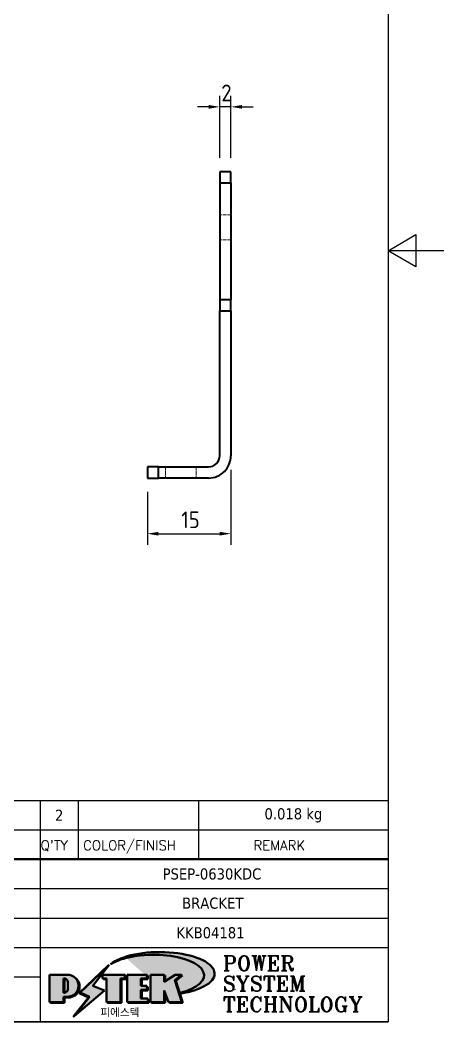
# Model space of a CAD drawing. Header units: millimetres. Extents: x 0 to 210, y 0 to 297.
# Drawn here: x 134 to 210, y 9.1 to 189.9 of the extents above; entities that cross this region are included whole.
import ezdxf
from ezdxf.enums import TextEntityAlignment as Align

# ---------------------------------------------------------------- set-up
doc = ezdxf.new("R2010")
doc.units = ezdxf.units.MM
doc.linetypes.add('DASHED', pattern=[0.2067, 0.1654, -0.0413])
doc.layers.get('0').update_dxf_attribs({"color": 3, "lineweight": 25})
for name, color, linetype, lineweight in [('가려진 것(ISO)', 2, 'DASHED', 18), ('가시적인 것(ISO)', 3, 'Continuous', 40), ('경계(ISO)', 7, 'Continuous', 25), ('제목(ISO)', 5, 'Continuous', 50), ('치수(ISO)', 2, 'Continuous', 25), ('해치(ISO)', 7, 'Continuous', 18)]:
    doc.layers.add(name, color=color, linetype=linetype, lineweight=lineweight)
doc.styles.add('HAN_291', font='')
doc.styles.add('HAN_370', font='', dxfattribs={"width": 2})
doc.styles.add('RC_284', font='ROMANC.shx')
doc.styles.add('RC_287', font='ROMANC.shx')
doc.styles.add('RC_292', font='ROMANC.shx')
doc.styles.add('ROMANT_294', font='romant.shx')
doc.styles.add('치수 텍스트_PSTEK_POSCO', font='isocp.shx')
doc.styles.add('텍스트 스타일198', font='tahoma.ttf')
doc.styles.add('텍스트 스타일333', font='ROMANC.shx', dxfattribs={"width": 0.800000011920929})
doc.styles.get('HAN_291').set_extended_font_data('GulimChe')
doc.styles.get('HAN_370').set_extended_font_data('GulimChe')
doc.dimstyles.new('치수_PSTEK_POSCO', dxfattribs={"dimtxt": 3, "dimasz": 2, "dimexe": 2, "dimexo": 2.5, "dimgap": 1, "dimtad": 1, "dimrnd": 1e-08, "dimdsep": 46, "dimtxsty": '치수 텍스트_PSTEK_POSCO', "dimcen": 0.09, "dimdle": 10, "dimclrd": 7, "dimclre": 7, "dimclrt": 2, "dimadec": 1, "dimazin": 2, "dimtfac": 1, "dimtmove": 0, "dimatfit": 3, "dimfxl": 0, "dimtolj": 1, "dimlwd": -1, "dimlwe": -1, "dimarcsym": 0})

# ---------------------------------------------------------------- blocks, each defined once
blk = doc.blocks.new('경계 Default Border')
at = {"layer": '경계(ISO)', "flags": 128}
for points in [[(10, 10), (10, 287.0000076293945), (200, 287.0000076293945), (200, 10), (10, 10)], [(210, 148.5000038146973), (200, 148.5000038146973), (205, 151.3867473602295), (205, 145.6132507324219), (200, 148.5000038146973)]]:
    blk.add_lwpolyline(points, dxfattribs=at)
blk = doc.blocks.new('제목 블록 PSTEK')
for color, points in [(252, [(317.2195697678507, 17.0593801673321), (322.0326348870767, 21.62682475217465), (322.2781991042243, 21.94392121864296), (317.0471853425802, 16.97985676345368), (318.7512090904202, 16.1899260703855), (316.0018030350395, 12.71868385740789), (316.3356552234328, 13.00206718743325), (318.9235935156908, 16.2694494742633)]), (5, [(321.6183518841322, 17.4193704504104), (319.5281351041078, 18.24969419629727), (322.4505835294948, 22.02344462252142), (317.2195697678507, 17.0593801673321), (318.9235935156908, 16.2694494742633), (316.1741874603099, 12.79820726128571)]), (1, [(324.4839107253602, 19.60711530335299), (325.2419748254881, 19.60711530335299), (325.2419748254881, 20.25857663940324), (321.2266040451076, 20.25857663940324), (321.2266040451076, 19.60711530335299), (321.9846681452406, 19.60711530335299), (321.9846681452406, 15.3430047401139), (324.4839107253602, 15.3430047401139)]), (252, [(324.6615819988275, 19.45905590879572), (325.4196460989604, 19.45905590879572), (325.4196460989604, 20.11051724484596), (325.2419748254881, 20.11051724484596), (325.2419748254881, 19.60711530335299), (324.4839107253602, 19.60711530335299), (324.4839107253602, 15.3430047401139), (322.1623394187076, 15.3430047401139), (322.1623394187076, 15.19494534555726), (324.6615819988275, 15.19494534555726)]), (1, [(329.2277337269622, 20.25857663940324), (325.65654113025, 20.25857663940324), (325.65654113025, 15.3430047401139), (329.3580259941756, 15.3430047401139), (329.3580259941756, 15.9944660761648), (328.1137701654877, 15.9944660761648), (328.1137701654877, 17.56360607323003), (329.2277337269622, 17.56360607323003), (329.2277337269622, 18.25543873810179), (328.1137701654877, 18.25543873810179), (328.1137701654877, 19.60711530335299), (329.2277337269622, 19.60711530335299)]), (252, [(328.2914414389548, 19.45905590879572), (329.4054050004294, 19.45905590879572), (329.4054050004294, 20.11051724484596), (329.2277337269622, 20.11051724484596), (329.2277337269622, 19.60711530335299), (328.1137701654877, 19.60711530335299), (328.1137701654877, 18.25543873810179), (328.2914414389548, 18.25543873810179)]), (1, [(332.3312149849806, 20.25857663940324), (329.8592894925411, 20.25857663940324), (329.8592894925411, 15.3430047401139), (332.3312149849806, 15.3430047401139), (332.3312149849806, 17.4318630164523), (333.0701931098801, 15.3430047401139), (335.4855464857051, 15.3430047401139), (334.2514536401189, 19.30614745124769), (335.4379594596742, 20.25857663940324), (334.3071782107978, 20.25857663940324), (332.3312149849806, 18.99741471888304)]), (252, [(332.5088862584528, 20.1105172448466), (332.3312149849806, 20.1105172448466), (332.3312149849806, 18.99741471888368), (332.5088862584528, 19.11081371413894)]), (252, [(335.6156307331414, 20.11051724484596), (335.2535118015555, 20.11051724484596), (334.2514536401189, 19.30614745124769), (335.4855464857051, 15.3430047401139), (333.1954852176545, 15.3430047401139), (333.2478643833523, 15.19494534555726), (335.6632177591723, 15.19494534555726), (334.4291249135862, 19.15808805669106)]), (252, [(321.9846681452406, 19.60711530335299), (321.4042753185749, 19.60711530335299), (321.4042753185749, 19.45905590879572), (321.9846681452406, 19.45905590879572)]), (252, [(328.2914414389548, 17.41554667867274), (329.4054050004294, 17.41554667867274), (329.4054050004294, 18.10737934354514), (329.2277337269622, 18.10737934354514), (329.2277337269622, 17.56360607323003), (328.1137701654877, 17.56360607323003), (328.1137701654877, 15.9944660761648), (328.2914414389548, 15.9944660761648)]), (252, [(332.5088862584528, 16.92964231796647), (332.3312149849806, 17.43186301645164), (332.3312149849806, 15.3430047401139), (330.0369607660135, 15.3430047401139), (330.0369607660135, 15.19494534555726), (332.5088862584528, 15.19494534555726)]), (252, [(329.5356972676428, 15.8464066816075), (329.3580259941756, 15.8464066816075), (329.3580259941756, 15.3430047401139), (325.8342124037171, 15.3430047401139), (325.8342124037171, 15.19494534555726), (329.5356972676428, 15.19494534555726)])]:
    blk.add_hatch(color=color).paths.add_polyline_path(points)
h = blk.add_hatch(color=1)
edge = h.paths.add_edge_path(flags=0)
edge.add_line((314.2242174273352, 19.60711530335299), (314.2242174273352, 17.00126995915134))
edge.add_line((314.2242174273352, 17.00126995915134), (314.3485873187598, 17.00126995915134))
edge.add_arc((314.3485873187598, 17.6527312952023), 0.6514613360509371, 270, 360)
edge.add_line((315.0000486548106, 17.6527312952023), (315.0000486548106, 18.95565396730211))
edge.add_arc((314.3485873187598, 18.95565396730212), 0.6514613360508712, 0, 90)
edge.add_line((314.3485873187598, 19.60711530335299), (314.2242174273352, 19.60711530335299))
edge = h.paths.add_edge_path()
edge.add_arc((314.9847713324306, 18.28938669179658), 1.969189947606664, 269.9999999999959, 450)
edge.add_line((314.9847713324306, 20.25857663940318), (311.7664314776902, 20.25857663940324))
edge.add_line((311.7664314776902, 20.25857663940324), (311.7664314776902, 15.3430047401139))
edge.add_line((311.7664314776902, 15.3430047401139), (314.2242174273352, 15.3430047401139))
edge.add_line((314.2242174273352, 15.3430047401139), (314.2242174273352, 16.32019674418991))
edge.add_line((314.2242174273352, 16.32019674418991), (314.9847713324307, 16.32019674418991))
h = blk.add_hatch(color=252)
edge = h.paths.add_edge_path()
edge.add_arc((314.9847713324309, 18.28938669179657), 1.969189947606666, 270, 406.8278729790604)
edge.add_arc((315.1624426058984, 18.1413272972396), 1.969189947606962, -90, 53.560984836317004, ccw=False)
edge.add_line((315.1624426058984, 16.17213734963263), (314.4018887008024, 16.17213734963263))
edge.add_line((314.4018887008024, 16.17213734963263), (314.4018887008024, 15.19494534555726))
edge.add_line((314.4018887008024, 15.19494534555726), (311.9441027511573, 15.19494534555726))
edge.add_line((311.9441027511573, 15.19494534555726), (311.9441027511573, 15.3430047401139))
edge.add_line((311.9441027511573, 15.3430047401139), (314.2242174273352, 15.3430047401139))
edge.add_line((314.2242174273352, 15.3430047401139), (314.2242174273352, 16.32019674418991))
edge.add_line((314.2242174273352, 16.32019674418991), (314.9847713324309, 16.32019674418991))
h = blk.add_hatch(color=252)
edge = h.paths.add_edge_path()
edge.add_line((314.4018887008024, 19.45905590879572), (314.5262585922315, 19.45905590879572))
edge.add_arc((314.5262585922314, 18.80759457274939), 0.6514613360463194, 60.4189348879147, 90.00000000000318, ccw=False)
edge.add_arc((314.3485873187602, 18.95565396730057), 0.6514613360524251, 39.96992292766206, 90.00000000009999)
edge.add_line((314.3485873187591, 19.60711530335307), (314.2242174273352, 19.60711530335298))
edge.add_line((314.2242174273352, 19.60711530335299), (314.2242174273352, 17.00126995915134))
edge.add_line((314.2242174273352, 17.00126995915134), (314.3485873187591, 17.00126995915134))
edge.add_arc((314.3485873187568, 17.652731295233), 0.6514613360816299, 270.0000000002, 274.6930825552478)
edge.add_line((314.4018887008024, 17.0034541317032), (314.4018887008024, 19.45905590879572))
at = {"layer": '해치(ISO)', "true_color": 0x27d1fc}
h = blk.add_hatch(color=140, dxfattribs=at)
edge = h.paths.add_edge_path()
edge.add_ellipse((330.3660919371412, 20.15576403068321), major_axis=(9.100907360794343, 0), ratio=0.4069904968023172, start_angle=301.3098473703837, end_angle=507.7436900681698)
edge.add_ellipse((331.5340919371412, 20.4634168429492), major_axis=(-9.82350664112931, 0), ratio=0.3942600559756514, start_angle=111.51207141178469, end_angle=334.47025347086895, ccw=False)
edge.add_line((335.1363447531188, 16.8601935978785), (335.0955236905705, 16.99119398620872))
at = {"color": 180}
for p, q in [((182.475792979055, 11.79100474011392), (182.4757929790549, 51.56524660363496)), ((182.4757929790549, 51.56524660363496), (372.4757929537551, 51.56524660363496)), ((189.2651435055721, 51.56524660363496), (189.2651435055722, 41.00524660363494)), ((215.2152739891528, 41.00524660363494), (215.2152739891528, 51.56524660363496)), ((280.8758854511282, 51.56524660363496), (280.8758854511282, 41.00524660363494)), ((310.0881549537552, 51.56524660363496), (310.0881549537553, 41.00524660363494)), ((316.9044520275131, 51.56524660363496), (316.9044520275127, 41.00524660363494)), ((338.4566026226726, 51.56524660363496), (338.4566026226727, 41.00524660363494)), ((372.4757929537551, 51.56524660363496), (372.4757929537551, 11.79100474011389)), ((182.475792979055, 46.2852466036349), (372.4757929537551, 46.28524660363492)), ((182.475792979055, 41.00524660363493), (206.451475290024, 41.00524660363493)), ((222.9401812389276, 11.79100474011392), (222.9401812389276, 41.00524660363494)), ((239.4288871878316, 11.79100474011392), (239.4288871878316, 41.00524660363494)), ((255.9175931367356, 11.79100474011392), (255.9175931367356, 41.00524660363494)), ((268.6918866058747, 41.00524660363494), (268.6918866058747, 30.44524660363498)), ((280.8758854511282, 41.00524660363494), (280.8758854511282, 25.16524660363502)), ((310.088154953755, 41.00524660363494), (310.088154953755, 11.79100474011392)), ((182.475792979055, 35.72524660363497), (206.451475290024, 35.72524660363497)), ((198.8621818849491, 12.02524660363491), (198.8621818849491, 35.72524660363497)), ((206.451475290024, 35.72524660363497), (372.4757929537551, 35.72524660363497)), ((182.475792979055, 31.77524660363492), (206.451475290024, 31.77524660363492)), ((255.917593136736, 30.44524660363498), (372.4757929537552, 30.44524660363501)), ((182.475792979055, 27.82524660363487), (206.451475290024, 27.82524660363487)), ((182.475792979055, 23.87524660363505), (206.451475290024, 23.87524660363505)), ((255.9175931367359, 25.16524660363502), (372.4757929537552, 25.165246603635)), ((268.6918866058744, 25.16524660363502), (268.6918866058744, 11.79100474011392)), ((182.475792979055, 19.92524660363478), (206.451475290024, 19.92524660363478)), ((255.9175931367359, 19.88524660363481), (310.0881549537553, 19.88524660363481)), ((206.451475290024, 16.74100474011396), (255.9175931367359, 16.74100474011396)), ((182.475792979055, 15.97524660363496), (206.451475290024, 15.97524660363496)), ((182.475792979055, 11.79100474011392), (372.4757929537551, 11.79100474011389))]:
    blk.add_line(p, q, dxfattribs=at)
at = {"color": 7, "lineweight": 50}
for p, q in [((206.4514752900237, 11.79100474011392), (206.4514752900237, 41.00524660363494)), ((206.451475290024, 41.00524660363494), (372.4757929537551, 41.00524660363496))]:
    blk.add_line(p, q, dxfattribs=at)
at = {"color": 7}
for p, q in [((322.2781991042243, 21.94392121864296), (317.0471853425802, 16.97985676345368)), ((322.4505835294948, 22.02344462252142), (317.2195697678507, 17.0593801673321)), ((319.5281351041078, 18.24969419629727), (322.4505835294948, 22.02344462252142)), ((322.0326348870767, 21.62682475217465), (322.2781991042243, 21.94392121864296)), ((311.7664314776902, 20.25900474011391), (311.7664314776902, 15.34300474011391)), ((314.9847713324309, 20.25857663940324), (311.7664314776902, 20.25857663940324)), ((314.9847713324309, 20.25857663940324), (311.7664314776902, 20.25857663940324)), ((311.7664314776902, 20.25857663940324), (311.7664314776902, 15.3430047401139)), ((317.2195697678507, 17.0593801673321), (322.0326348870767, 21.62682475217465)), ((325.2419748254881, 20.25857663940324), (321.2266040451076, 20.25857663940324)), ((321.2266040451076, 20.25857663940324), (321.2266040451076, 19.60711530335299)), ((325.2419748254881, 20.25857663940324), (321.2266040451076, 20.25857663940324)), ((321.2266040451076, 20.25857663940324), (321.2266040451076, 19.60711530335299)), ((325.2419748254881, 19.60711530335299), (325.2419748254881, 20.25857663940324)), ((325.2419748254881, 19.60711530335299), (325.2419748254881, 20.25857663940324)), ((325.4196460989604, 20.11051724484596), (325.2419748254881, 20.11051724484596)), ((325.2419748254881, 20.11051724484596), (325.2419748254881, 19.60711530335299)), ((325.4196460989604, 19.45905590879572), (325.4196460989604, 20.11051724484596)), ((329.2277337269622, 20.25857663940324), (325.65654113025, 20.25857663940324)), ((325.65654113025, 20.25857663940324), (325.65654113025, 15.3430047401139)), ((325.65654113025, 20.25857663940324), (325.65654113025, 15.3430047401139)), ((329.2277337269622, 20.25857663940324), (325.65654113025, 20.25857663940324)), ((329.2277337269622, 19.60711530335299), (329.2277337269622, 20.25857663940324)), ((329.2277337269622, 19.60711530335299), (329.2277337269622, 20.25857663940324)), ((329.4054050004294, 20.11051724484596), (329.2277337269622, 20.11051724484596)), ((329.2277337269622, 20.11051724484596), (329.2277337269622, 19.60711530335299)), ((329.4054050004294, 19.45905590879572), (329.4054050004294, 20.11051724484596)), ((332.3312149849806, 20.25857663940324), (329.8592894925411, 20.25857663940324)), ((329.8592894925411, 20.25857663940324), (329.8592894925411, 15.3430047401139)), ((329.8592894925411, 20.25857663940324), (329.8592894925411, 15.3430047401139)), ((332.3312149849806, 20.25857663940324), (329.8592894925411, 20.25857663940324)), ((334.3071782107978, 20.25857663940324), (332.3312149849806, 18.99741471888304)), ((332.3312149849806, 18.99741471888304), (332.3312149849806, 20.25857663940324)), ((334.3071782107978, 20.25857663940324), (332.3312149849806, 18.99741471888304)), ((332.3312149849806, 18.99741471888304), (332.3312149849806, 20.25857663940324)), ((332.5088862584528, 20.1105172448466), (332.3312149849806, 20.1105172448466)), ((332.3312149849806, 20.1105172448466), (332.3312149849806, 18.99741471888368)), ((332.5088862584528, 19.11081371413894), (332.5088862584528, 20.1105172448466)), ((334.2514536401189, 19.30614745124769), (335.4379594596742, 20.25857663940324)), ((334.2514536401189, 19.30614745124769), (335.4379594596742, 20.25857663940324)), ((335.2535118015555, 20.11051724484596), (334.2514536401189, 19.30614745124769)), ((335.4379594596742, 20.25857663940324), (334.3071782107978, 20.25857663940324)), ((335.4379594596742, 20.25857663940324), (334.3071782107978, 20.25857663940324)), ((334.4291249135862, 19.15808805669104), (335.6156307331414, 20.11051724484596)), ((335.6156307331414, 20.11051724484596), (335.2535118015555, 20.11051724484596)), ((314.2242174273352, 17.00126995915134), (314.2242174273352, 19.60711530335299)), ((314.2242174273352, 19.60711530335299), (314.3485873187591, 19.60711530335299)), ((314.3485873187591, 19.60711530335299), (314.2242174273352, 19.60711530335299)), ((314.2242174273352, 19.60711530335299), (314.2242174273352, 17.00126995915134)), ((314.2242174273352, 17.00126995915134), (314.2242174273352, 19.60711530335299)), ((314.2242174273352, 19.60711530335299), (314.3485873187591, 19.60711530335299)), ((314.4018887008024, 19.45905590879572), (314.5262585922314, 19.45905590879572)), ((314.4018887008024, 17.0034541317032), (314.4018887008024, 19.45905590879572)), ((315.0000486548106, 18.95565396730275), (315.0000486548106, 17.65273129520161)), ((315.0000486548106, 18.95565396730275), (315.0000486548106, 17.65273129520161)), ((321.6183518841322, 17.4193704504104), (319.5281351041078, 18.24969419629727)), ((321.2266040451076, 19.60711530335299), (321.9846681452406, 19.60711530335299)), ((321.2266040451076, 19.60711530335299), (321.9846681452406, 19.60711530335299)), ((321.4042753185749, 19.60711530335299), (321.4042753185749, 19.45905590879572)), ((321.9846681452406, 19.60711530335299), (321.4042753185749, 19.60711530335299)), ((321.4042753185749, 19.45905590879572), (321.9846681452406, 19.45905590879572)), ((321.9846681452406, 19.60711530335299), (321.9846681452406, 15.3430047401139)), ((321.9846681452406, 19.45905590879572), (321.9846681452406, 19.60711530335299)), ((321.9846681452406, 19.60711530335299), (321.9846681452406, 15.3430047401139)), ((324.4839107253602, 19.60711530335299), (325.2419748254881, 19.60711530335299)), ((324.4839107253602, 15.3430047401139), (324.4839107253602, 19.60711530335299)), ((325.2419748254881, 19.60711530335299), (324.4839107253602, 19.60711530335299)), ((324.4839107253602, 19.60711530335299), (324.4839107253602, 15.3430047401139)), ((324.4839107253602, 19.60711530335299), (325.2419748254881, 19.60711530335299)), ((324.4839107253602, 15.3430047401139), (324.4839107253602, 19.60711530335299)), ((324.6615819988275, 19.45905590879572), (325.4196460989604, 19.45905590879572)), ((324.6615819988275, 15.19494534555726), (324.6615819988275, 19.45905590879572)), ((328.1137701654877, 18.25543873810179), (328.1137701654877, 19.60711530335299)), ((328.1137701654877, 19.60711530335299), (329.2277337269622, 19.60711530335299)), ((329.2277337269622, 19.60711530335299), (328.1137701654877, 19.60711530335299)), ((328.1137701654877, 19.60711530335299), (328.1137701654877, 18.25543873810179)), ((328.1137701654877, 18.25543873810179), (328.1137701654877, 19.60711530335299)), ((328.1137701654877, 19.60711530335299), (329.2277337269622, 19.60711530335299)), ((329.2277337269622, 18.25543873810179), (328.1137701654877, 18.25543873810179)), ((328.1137701654877, 18.25543873810179), (328.2914414389548, 18.25543873810179)), ((329.2277337269622, 18.25543873810179), (328.1137701654877, 18.25543873810179)), ((328.2914414389548, 18.25543873810179), (328.2914414389548, 19.45905590879572)), ((328.2914414389548, 19.45905590879572), (329.4054050004294, 19.45905590879572)), ((329.2277337269622, 17.56360607323003), (329.2277337269622, 18.25543873810179)), ((329.2277337269622, 17.56360607323003), (329.2277337269622, 18.25543873810179)), ((329.4054050004294, 18.10737934354514), (329.2277337269622, 18.10737934354514)), ((329.2277337269622, 18.10737934354514), (329.2277337269622, 17.56360607323003)), ((329.4054050004294, 17.41554667867274), (329.4054050004294, 18.10737934354514)), ((332.3312149849806, 18.99741471888368), (332.5088862584528, 19.11081371413894)), ((335.4855464857051, 15.3430047401139), (334.2514536401189, 19.30614745124769)), ((334.2514536401189, 19.30614745124769), (335.4855464857051, 15.3430047401139)), ((335.4855464857051, 15.3430047401139), (334.2514536401189, 19.30614745124769)), ((335.6632177591723, 15.19494534555726), (334.4291249135862, 19.15808805669104)), ((314.3485873187591, 17.00126995915134), (314.2242174273352, 17.00126995915134)), ((314.2242174273352, 17.00126995915134), (314.3485873187591, 17.00126995915134)), ((314.3485873187591, 17.00126995915134), (314.2242174273352, 17.00126995915134)), ((314.2242174273352, 16.32019674418991), (314.9847713324309, 16.32019674418991)), ((314.2242174273352, 15.3430047401139), (314.2242174273352, 16.32019674418991)), ((314.9847713324309, 16.32019674418991), (314.2242174273352, 16.32019674418991)), ((314.2242174273352, 16.32019674418991), (314.2242174273352, 15.3430047401139)), ((314.2242174273352, 16.32019674418991), (314.9847713324309, 16.32019674418991)), ((314.2242174273352, 15.3430047401139), (314.2242174273352, 16.32019674418991)), ((316.1741874603099, 12.79820726128571), (321.6183518841322, 17.4193704504104)), ((317.0471853425802, 16.97985676345368), (318.7512090904202, 16.1899260703855)), ((318.9235935156908, 16.2694494742633), (317.2195697678507, 17.0593801673321)), ((317.2195697678507, 17.0593801673321), (318.9235935156908, 16.2694494742633)), ((328.1137701654877, 17.56360607323003), (329.2277337269622, 17.56360607323003)), ((328.1137701654877, 15.9944660761648), (328.1137701654877, 17.56360607323003)), ((329.2277337269622, 17.56360607323003), (328.1137701654877, 17.56360607323003)), ((328.1137701654877, 17.56360607323003), (328.1137701654877, 15.9944660761648)), ((328.1137701654877, 17.56360607323003), (329.2277337269622, 17.56360607323003)), ((328.1137701654877, 15.9944660761648), (328.1137701654877, 17.56360607323003)), ((328.2914414389548, 15.9944660761648), (328.2914414389548, 17.41554667867274)), ((328.2914414389548, 17.41554667867274), (329.4054050004294, 17.41554667867274)), ((332.3312149849806, 17.4318630164523), (333.0701931098801, 15.3430047401139)), ((332.3312149849806, 15.3430047401139), (332.3312149849806, 17.4318630164523)), ((332.5088862584528, 16.92964231796647), (332.3312149849806, 17.43186301645164)), ((332.3312149849806, 17.43186301645164), (332.3312149849806, 15.3430047401139)), ((332.3312149849806, 17.4318630164523), (333.0701931098801, 15.3430047401139)), ((332.3312149849806, 15.3430047401139), (332.3312149849806, 17.4318630164523)), ((332.5088862584528, 15.19494534555726), (332.5088862584528, 16.92964231796647)), ((345.0447381189468, 17.50375595811051), (344.9867755289346, 17.689895936919)), ((311.7664314776902, 15.3430047401139), (314.2242174273352, 15.3430047401139)), ((311.7664314776902, 15.3430047401139), (314.2242174273352, 15.3430047401139)), ((314.2242174273352, 15.3430047401139), (311.9441027511573, 15.3430047401139)), ((311.9441027511573, 15.3430047401139), (311.9441027511573, 15.19494534555726)), ((311.9441027511573, 15.19494534555726), (314.4018887008024, 15.19494534555726)), ((314.4018887008024, 16.17213734963263), (315.162442605898, 16.17213734963263)), ((314.4018887008024, 15.19494534555726), (314.4018887008024, 16.17213734963263)), ((318.7512090904202, 16.1899260703855), (316.0018030350395, 12.71868385740789)), ((318.9235935156908, 16.2694494742633), (316.1741874603099, 12.79820726128571)), ((316.3356552234328, 13.00206718743325), (318.9235935156908, 16.2694494742633)), ((321.9846681452406, 15.3430047401139), (324.4839107253602, 15.3430047401139)), ((321.9846681452406, 15.3430047401139), (324.4839107253602, 15.3430047401139)), ((324.4839107253602, 15.3430047401139), (322.1623394187076, 15.3430047401139)), ((322.1623394187076, 15.3430047401139), (322.1623394187076, 15.19494534555726)), ((322.1623394187076, 15.19494534555726), (324.6615819988275, 15.19494534555726)), ((325.65654113025, 15.3430047401139), (329.3580259941756, 15.3430047401139)), ((325.65654113025, 15.3430047401139), (329.3580259941756, 15.3430047401139)), ((329.3580259941756, 15.3430047401139), (325.8342124037171, 15.3430047401139)), ((325.8342124037171, 15.3430047401139), (325.8342124037171, 15.19494534555726)), ((325.8342124037171, 15.19494534555726), (329.5356972676428, 15.19494534555726)), ((329.3580259941756, 15.9944660761648), (328.1137701654877, 15.9944660761648)), ((328.1137701654877, 15.9944660761648), (328.2914414389548, 15.9944660761648)), ((329.3580259941756, 15.9944660761648), (328.1137701654877, 15.9944660761648)), ((329.3580259941756, 15.3430047401139), (329.3580259941756, 15.9944660761648)), ((329.3580259941756, 15.3430047401139), (329.3580259941756, 15.9944660761648)), ((329.5356972676428, 15.8464066816075), (329.3580259941756, 15.8464066816075)), ((329.3580259941756, 15.8464066816075), (329.3580259941756, 15.3430047401139)), ((329.5356972676428, 15.19494534555726), (329.5356972676428, 15.8464066816075)), ((329.8592894925411, 15.3430047401139), (332.3312149849806, 15.3430047401139)), ((329.8592894925411, 15.3430047401139), (332.3312149849806, 15.3430047401139)), ((332.3312149849806, 15.3430047401139), (330.0369607660135, 15.3430047401139)), ((330.0369607660135, 15.3430047401139), (330.0369607660135, 15.19494534555726)), ((330.0369607660135, 15.19494534555726), (332.5088862584528, 15.19494534555726)), ((333.0701931098801, 15.3430047401139), (335.4855464857051, 15.3430047401139)), ((333.0701931098801, 15.3430047401139), (335.4855464857051, 15.3430047401139)), ((335.4855464857051, 15.3430047401139), (333.1954852176545, 15.3430047401139)), ((333.1954852176545, 15.3430047401139), (333.2478643833523, 15.19494534555726)), ((333.2478643833523, 15.19494534555726), (335.6632177591723, 15.19494534555726)), ((316.0018030350395, 12.71868385740789), (316.3356552234328, 13.00206718743325))]:
    blk.add_line(p, q, dxfattribs=at)
at = {"color": 5}
for p, q in [((322.4505835294948, 22.02344462252142), (317.2195697678507, 17.0593801673321)), ((319.5281351041078, 18.24969419629727), (322.4505835294948, 22.02344462252142)), ((321.6183518841322, 17.4193704504104), (319.5281351041078, 18.24969419629727)), ((316.1741874603099, 12.79820726128571), (321.6183518841322, 17.4193704504104)), ((317.2195697678507, 17.0593801673321), (318.9235935156908, 16.2694494742633)), ((318.9235935156908, 16.2694494742633), (316.1741874603099, 12.79820726128571))]:
    blk.add_line(p, q, dxfattribs=at)
at = {"color": 1}
for p, q in [((314.9847713324309, 20.25857663940324), (311.7664314776902, 20.25857663940324)), ((311.7664314776902, 20.25857663940324), (311.7664314776902, 15.3430047401139)), ((325.2419748254881, 20.25857663940324), (321.2266040451076, 20.25857663940324)), ((321.2266040451076, 20.25857663940324), (321.2266040451076, 19.60711530335299)), ((325.2419748254881, 19.60711530335299), (325.2419748254881, 20.25857663940324)), ((329.2277337269622, 20.25857663940324), (325.65654113025, 20.25857663940324)), ((325.65654113025, 20.25857663940324), (325.65654113025, 15.3430047401139)), ((329.2277337269622, 19.60711530335299), (329.2277337269622, 20.25857663940324)), ((332.3312149849806, 20.25857663940324), (329.8592894925411, 20.25857663940324)), ((329.8592894925411, 20.25857663940324), (329.8592894925411, 15.3430047401139)), ((334.3071782107978, 20.25857663940324), (332.3312149849806, 18.99741471888304)), ((332.3312149849806, 18.99741471888304), (332.3312149849806, 20.25857663940324)), ((334.2514536401189, 19.30614745124769), (335.4379594596742, 20.25857663940324)), ((335.4379594596742, 20.25857663940324), (334.3071782107978, 20.25857663940324)), ((314.2242174273352, 17.00126995915134), (314.2242174273352, 19.60711530335299)), ((314.2242174273352, 19.60711530335299), (314.3485873187591, 19.60711530335299)), ((315.0000486548106, 18.95565396730275), (315.0000486548106, 17.65273129520161)), ((321.2266040451076, 19.60711530335299), (321.9846681452406, 19.60711530335299)), ((321.9846681452406, 19.60711530335299), (321.9846681452406, 15.3430047401139)), ((324.4839107253602, 19.60711530335299), (325.2419748254881, 19.60711530335299)), ((324.4839107253602, 15.3430047401139), (324.4839107253602, 19.60711530335299)), ((328.1137701654877, 18.25543873810179), (328.1137701654877, 19.60711530335299)), ((328.1137701654877, 19.60711530335299), (329.2277337269622, 19.60711530335299)), ((329.2277337269622, 18.25543873810179), (328.1137701654877, 18.25543873810179)), ((329.2277337269622, 17.56360607323003), (329.2277337269622, 18.25543873810179)), ((335.4855464857051, 15.3430047401139), (334.2514536401189, 19.30614745124769)), ((314.3485873187591, 17.00126995915134), (314.2242174273352, 17.00126995915134)), ((314.2242174273352, 16.32019674418991), (314.9847713324309, 16.32019674418991)), ((314.2242174273352, 15.3430047401139), (314.2242174273352, 16.32019674418991)), ((328.1137701654877, 17.56360607323003), (329.2277337269622, 17.56360607323003)), ((328.1137701654877, 15.9944660761648), (328.1137701654877, 17.56360607323003)), ((332.3312149849806, 17.4318630164523), (333.0701931098801, 15.3430047401139)), ((332.3312149849806, 15.3430047401139), (332.3312149849806, 17.4318630164523)), ((311.7664314776902, 15.3430047401139), (314.2242174273352, 15.3430047401139)), ((321.9846681452406, 15.3430047401139), (324.4839107253602, 15.3430047401139)), ((325.65654113025, 15.3430047401139), (329.3580259941756, 15.3430047401139)), ((329.3580259941756, 15.9944660761648), (328.1137701654877, 15.9944660761648)), ((329.3580259941756, 15.3430047401139), (329.3580259941756, 15.9944660761648)), ((329.8592894925411, 15.3430047401139), (332.3312149849806, 15.3430047401139)), ((333.0701931098801, 15.3430047401139), (335.4855464857051, 15.3430047401139))]:
    blk.add_line(p, q, dxfattribs=at)
at = {"color": 7}
for centre, radius, start, end in [((314.9847713324309, 18.28938669179658), 1.969189947606665, 270, 90), ((314.9847713324309, 18.28938669179658), 1.969189947606665, 270, 90), ((314.3485873187598, 18.95565396730211), 0.6514613360508712, 0, 90), ((314.3485873187602, 18.95565396730057), 0.6514613360524251, 39.96992292766117, 90), ((314.3485873187598, 18.95565396730212), 0.6514613360508712, 0, 90), ((314.5262585922314, 18.80759457274939), 0.6514613360463193, 60.41893488791137, 90), ((314.9847713324307, 18.2893866917965), 1.969189947606594, 270, 46.82787297909833), ((315.1624426058984, 18.1413272972396), 1.969189947606961, 270, 53.56098483636067), ((314.3485873187597, 17.65273129520228), 0.6514613360509381, 270, 0), ((314.3485873187598, 17.6527312952023), 0.6514613360509381, 270, 0), ((314.3485873187568, 17.652731295233), 0.6514613360816299, 270, 274.6930825552478)]:
    blk.add_arc(centre, radius, start, end, dxfattribs=at)
at = {"color": 1}
for centre, radius, start, end in [((314.9847713324309, 18.28938669179657), 1.969189947606665, 270, 90), ((314.3485873187598, 18.95565396730211), 0.6514613360508712, 0, 90), ((314.3485873187598, 17.6527312952023), 0.6514613360509381, 270, 0)]:
    blk.add_arc(centre, radius, start, end, dxfattribs=at)
at = {"layer": '제목(ISO)', "lineweight": 18}
blk.add_line((182.475792979055, 35.72500474011393), (182.475792979055, 11.79100474011392), dxfattribs=at)
at = {"layer": '제목(ISO)'}
for p, q in [((322.2781991042243, 21.94392121864296), (317.0471853425802, 16.97985676345368)), ((322.4505835294948, 22.02344462252142), (317.2195697678507, 17.0593801673321)), ((319.5281351041078, 18.24969419629727), (322.4505835294948, 22.02344462252142)), ((322.0326348870767, 21.62682475217465), (322.2781991042243, 21.94392121864296)), ((314.9847713324306, 20.25857663940324), (311.7664314776902, 20.25857663940324)), ((311.7664314776902, 20.25857663940324), (311.7664314776902, 15.3430047401139)), ((317.2195697678507, 17.0593801673321), (322.0326348870767, 21.62682475217465)), ((325.2419748254881, 20.25857663940324), (321.2266040451076, 20.25857663940324)), ((321.2266040451076, 20.25857663940324), (321.2266040451076, 19.60711530335299)), ((325.2419748254881, 19.60711530335299), (325.2419748254881, 20.25857663940324)), ((325.4196460989604, 20.11051724484596), (325.2419748254881, 20.11051724484596)), ((325.2419748254881, 20.11051724484596), (325.2419748254881, 19.60711530335299)), ((325.4196460989604, 19.45905590879572), (325.4196460989604, 20.11051724484596)), ((329.2277337269622, 20.25857663940324), (325.65654113025, 20.25857663940324)), ((325.65654113025, 20.25857663940324), (325.65654113025, 15.3430047401139)), ((329.2277337269622, 19.60711530335299), (329.2277337269622, 20.25857663940324)), ((329.4054050004294, 20.11051724484596), (329.2277337269622, 20.11051724484596)), ((329.2277337269622, 20.11051724484596), (329.2277337269622, 19.60711530335299)), ((329.4054050004294, 19.45905590879572), (329.4054050004294, 20.11051724484596)), ((332.3312149849806, 20.25857663940324), (329.8592894925411, 20.25857663940324)), ((329.8592894925411, 20.25857663940324), (329.8592894925411, 15.3430047401139)), ((334.3071782107978, 20.25857663940324), (332.3312149849806, 18.99741471888304)), ((332.3312149849806, 18.99741471888304), (332.3312149849806, 20.25857663940324)), ((332.5088862584528, 20.1105172448466), (332.3312149849806, 20.1105172448466)), ((332.3312149849806, 20.1105172448466), (332.3312149849806, 18.99741471888368)), ((332.5088862584528, 19.11081371413894), (332.5088862584528, 20.1105172448466)), ((334.2514536401189, 19.30614745124769), (335.4379594596742, 20.25857663940324)), ((335.2535118015555, 20.11051724484596), (334.2514536401189, 19.30614745124769)), ((335.4379594596742, 20.25857663940324), (334.3071782107978, 20.25857663940324)), ((334.4291249135862, 19.15808805669106), (335.6156307331414, 20.11051724484596)), ((335.6156307331414, 20.11051724484596), (335.2535118015555, 20.11051724484596)), ((314.2242174273352, 17.00126995915134), (314.2242174273352, 19.60711530335299)), ((314.2242174273352, 19.60711530335299), (314.3485873187598, 19.60711530335299)), ((314.3485873187591, 19.60711530335299), (314.2242174273352, 19.60711530335299)), ((314.2242174273352, 19.60711530335299), (314.2242174273352, 17.00126995915134)), ((314.4018887008024, 19.45905590879572), (314.5262585922314, 19.45905590879572)), ((314.4018887008024, 17.0034541317032), (314.4018887008024, 19.45905590879572)), ((315.0000486548106, 18.95565396730211), (315.0000486548106, 17.6527312952023)), ((321.6183518841322, 17.4193704504104), (319.5281351041078, 18.24969419629727)), ((321.2266040451076, 19.60711530335299), (321.9846681452406, 19.60711530335299)), ((321.9846681452406, 19.60711530335299), (321.4042753185749, 19.60711530335299)), ((321.4042753185749, 19.60711530335299), (321.4042753185749, 19.45905590879572)), ((321.4042753185749, 19.45905590879572), (321.9846681452406, 19.45905590879572)), ((321.9846681452406, 19.60711530335299), (321.9846681452406, 15.3430047401139)), ((321.9846681452406, 19.45905590879572), (321.9846681452406, 19.60711530335299)), ((324.4839107253602, 19.60711530335299), (325.2419748254881, 19.60711530335299)), ((324.4839107253602, 15.3430047401139), (324.4839107253602, 19.60711530335299)), ((325.2419748254881, 19.60711530335299), (324.4839107253602, 19.60711530335299)), ((324.4839107253602, 19.60711530335299), (324.4839107253602, 15.3430047401139)), ((324.6615819988275, 19.45905590879572), (325.4196460989604, 19.45905590879572)), ((324.6615819988275, 15.19494534555726), (324.6615819988275, 19.45905590879572)), ((328.1137701654877, 18.25543873810179), (328.1137701654877, 19.60711530335299)), ((328.1137701654877, 19.60711530335299), (329.2277337269622, 19.60711530335299)), ((329.2277337269622, 19.60711530335299), (328.1137701654877, 19.60711530335299)), ((328.1137701654877, 19.60711530335299), (328.1137701654877, 18.25543873810179)), ((329.2277337269622, 18.25543873810179), (328.1137701654877, 18.25543873810179)), ((328.1137701654877, 18.25543873810179), (328.2914414389548, 18.25543873810179)), ((328.2914414389548, 19.45905590879572), (329.4054050004294, 19.45905590879572)), ((328.2914414389548, 18.25543873810179), (328.2914414389548, 19.45905590879572)), ((329.2277337269622, 17.56360607323003), (329.2277337269622, 18.25543873810179)), ((329.4054050004294, 18.10737934354514), (329.2277337269622, 18.10737934354514)), ((329.2277337269622, 18.10737934354514), (329.2277337269622, 17.56360607323003)), ((329.4054050004294, 17.41554667867274), (329.4054050004294, 18.10737934354514)), ((332.3312149849806, 18.99741471888368), (332.5088862584528, 19.11081371413894)), ((335.4855464857051, 15.3430047401139), (334.2514536401189, 19.30614745124769)), ((334.2514536401189, 19.30614745124769), (335.4855464857051, 15.3430047401139)), ((335.6632177591723, 15.19494534555726), (334.4291249135862, 19.15808805669106)), ((314.3485873187598, 17.00126995915134), (314.2242174273352, 17.00126995915134)), ((314.2242174273352, 17.00126995915134), (314.3485873187591, 17.00126995915134)), ((314.2242174273352, 15.3430047401139), (314.2242174273352, 16.32019674418991)), ((314.2242174273352, 16.32019674418991), (314.9847713324307, 16.32019674418991)), ((314.9847713324309, 16.32019674418991), (314.2242174273352, 16.32019674418991)), ((314.2242174273352, 16.32019674418991), (314.2242174273352, 15.3430047401139)), ((316.1741874603099, 12.79820726128571), (321.6183518841322, 17.4193704504104)), ((317.0471853425802, 16.97985676345368), (318.7512090904202, 16.1899260703855)), ((317.2195697678507, 17.0593801673321), (318.9235935156908, 16.2694494742633)), ((318.9235935156908, 16.2694494742633), (317.2195697678507, 17.0593801673321)), ((328.1137701654877, 15.9944660761648), (328.1137701654877, 17.56360607323003)), ((328.1137701654877, 17.56360607323003), (329.2277337269622, 17.56360607323003)), ((329.2277337269622, 17.56360607323003), (328.1137701654877, 17.56360607323003)), ((328.1137701654877, 17.56360607323003), (328.1137701654877, 15.9944660761648)), ((328.2914414389548, 17.41554667867274), (329.4054050004294, 17.41554667867274)), ((328.2914414389548, 15.9944660761648), (328.2914414389548, 17.41554667867274)), ((332.3312149849806, 15.3430047401139), (332.3312149849806, 17.4318630164523)), ((332.3312149849806, 17.4318630164523), (333.0701931098801, 15.3430047401139)), ((332.5088862584528, 16.92964231796647), (332.3312149849806, 17.43186301645164)), ((332.3312149849806, 17.43186301645164), (332.3312149849806, 15.3430047401139)), ((332.5088862584528, 15.19494534555726), (332.5088862584528, 16.92964231796647)), ((311.7664314776902, 15.3430047401139), (314.2242174273352, 15.3430047401139)), ((314.2242174273352, 15.3430047401139), (311.9441027511573, 15.3430047401139)), ((311.9441027511573, 15.3430047401139), (311.9441027511573, 15.19494534555726)), ((311.9441027511573, 15.19494534555726), (314.4018887008024, 15.19494534555726)), ((314.4018887008024, 15.19494534555726), (314.4018887008024, 16.17213734963263)), ((314.4018887008024, 16.17213734963263), (315.1624426058984, 16.17213734963263)), ((318.7512090904202, 16.1899260703855), (316.0018030350395, 12.71868385740789)), ((318.9235935156908, 16.2694494742633), (316.1741874603099, 12.79820726128571)), ((316.3356552234328, 13.00206718743325), (318.9235935156908, 16.2694494742633)), ((321.9846681452406, 15.3430047401139), (324.4839107253602, 15.3430047401139)), ((324.4839107253602, 15.3430047401139), (322.1623394187076, 15.3430047401139)), ((322.1623394187076, 15.3430047401139), (322.1623394187076, 15.19494534555726)), ((322.1623394187076, 15.19494534555726), (324.6615819988275, 15.19494534555726)), ((325.65654113025, 15.3430047401139), (329.3580259941756, 15.3430047401139)), ((329.3580259941756, 15.3430047401139), (325.8342124037171, 15.3430047401139)), ((325.8342124037171, 15.3430047401139), (325.8342124037171, 15.19494534555726)), ((325.8342124037171, 15.19494534555726), (329.5356972676428, 15.19494534555726)), ((329.3580259941756, 15.9944660761648), (328.1137701654877, 15.9944660761648)), ((328.1137701654877, 15.9944660761648), (328.2914414389548, 15.9944660761648)), ((329.3580259941756, 15.3430047401139), (329.3580259941756, 15.9944660761648)), ((329.5356972676428, 15.8464066816075), (329.3580259941756, 15.8464066816075)), ((329.3580259941756, 15.8464066816075), (329.3580259941756, 15.3430047401139)), ((329.5356972676428, 15.19494534555726), (329.5356972676428, 15.8464066816075)), ((329.8592894925411, 15.3430047401139), (332.3312149849806, 15.3430047401139)), ((332.3312149849806, 15.3430047401139), (330.0369607660135, 15.3430047401139)), ((330.0369607660135, 15.3430047401139), (330.0369607660135, 15.19494534555726)), ((330.0369607660135, 15.19494534555726), (332.5088862584528, 15.19494534555726)), ((333.0701931098801, 15.3430047401139), (335.4855464857051, 15.3430047401139)), ((335.4855464857051, 15.3430047401139), (333.1954852176545, 15.3430047401139)), ((333.1954852176545, 15.3430047401139), (333.2478643833523, 15.19494534555726)), ((333.2478643833523, 15.19494534555726), (335.6632177591723, 15.19494534555726)), ((316.0018030350395, 12.71868385740789), (316.3356552234328, 13.00206718743325))]:
    blk.add_line(p, q, dxfattribs=at)
at = {"layer": '제목(ISO)', "color": 4}
blk.add_line((335.1363447531188, 16.8601935978785), (335.0955236905705, 16.99119398620872), dxfattribs=at)
at = {"layer": '제목(ISO)'}
for centre, radius, start, end in [((314.9847713324306, 18.28938669179658), 1.969189947606664, 46.82787297909431, 90), ((314.3485873187598, 18.95565396730212), 0.6514613360508712, 0, 90), ((314.3485873187602, 18.95565396730057), 0.6514613360524251, 39.96992292766117, 90), ((314.5262585922314, 18.80759457274939), 0.6514613360463193, 60.41893488791137, 90), ((314.9847713324307, 18.2893866917965), 1.969189947606594, 270, 46.82787297909833), ((314.9847713324309, 18.28938669179657), 1.969189947606666, 270, 46.8278729790603), ((315.1624426058984, 18.1413272972396), 1.969189947606962, 270, 53.56098483631701), ((314.3485873187598, 17.6527312952023), 0.6514613360509371, 270, 0), ((314.3485873187568, 17.652731295233), 0.6514613360816299, 270, 274.6930825552478)]:
    blk.add_arc(centre, radius, start, end, dxfattribs=at)
at = {"layer": '제목(ISO)', "color": 4}
for centre, major_axis, ratio, start_param, end_param in [((331.5340919371412, 20.4634168429492), (9.82350664112931, 0), 0.3942600559756514, 5.087845455444478, 8.97919982663645), ((330.3660919371412, 20.15576403068321), (9.100907360794343, 0), 0.4069904968023172, 5.258848905294775, 8.861799147915196)]:
    blk.add_ellipse(centre, major_axis=major_axis, ratio=ratio, start_param=start_param, end_param=end_param, dxfattribs=at)
at = {"color": 2}
for s, height, style, p in [('NO', 1.742399930953979, 'RC_284', (184.135398793432, 42.62317362549192)), ('PART NO', 1.742399930953979, 'RC_284', (195.3359407378685, 42.62317362549192)), ('DESCRIPTION', 1.742399930953979, 'RC_284', (240.4025565652523, 42.62317362549192)), ("Q'TY", 1.742399930953979, 'RC_284', (310.1440786515383, 42.62317362549192)), ('COLOR/FINISH', 1.742399930953979, 'RC_284', (317.7725341324144, 42.62317362549192)), ('REMARK', 1.742399930953979, 'RC_284', (348.346649953877, 42.62317362549192)), (' TOLERANCE', 1.899999976158142, 'RC_287', (184.0872874387979, 37.00893196870329)), ('DRAWN', 1.899999976158142, 'RC_287', (208.9766620976279, 37.00893196870329)), ('CHECKED', 1.899999976158142, 'RC_287', (223.6856844514997, 37.00893196870329)), ('APPROVED', 1.899999976158142, 'RC_287', (239.7795453577791, 37.00893196870329)), ('UNIT', 1.742399930953979, 'RC_284', (259.1652673287452, 37.34317362549218)), ('SCALE', 1.742399930953979, 'RC_284', (270.2934779252897, 37.34317362549218)), ('MODEL NAME', 2.178000062704086, 'RC_292', (284.096330289083, 37.25462520371384)), ('    ~ 6', 2.000000029802322, 'HAN_291', (183.7721304966814, 32.8176515608431)), ('0.08', 2.000000029802322, 'HAN_291', (200.5467345600617, 33.09873600004101)), ('mm', 1.742399930953979, 'RC_284', (259.6505418159997, 32.3543089683787)), ('PART NAME', 2.178000062704086, 'RC_292', (285.1416959765849, 32.03045329421792)), ('0.1', 2.000000029802322, 'HAN_291', (200.5467345600617, 28.98646558742206)), ('  7 ~ 30', 2.000000029802322, 'HAN_291', (183.7721304966814, 28.70538114822415)), (' DWG NO.', 2.178000062704086, 'RC_292', (284.8124284083233, 26.75045329421772)), (' 31 ~ 120', 2.000000029802322, 'HAN_291', (183.7721304966814, 24.82628181916237)), ('0.2', 2.000000029802322, 'HAN_291', (200.5467345600617, 25.10736625836028)), ('REFERENCE', 2.178000062704086, 'RC_292', (278.2741065029841, 21.43214925458022)), ('121 ~ 300', 2.000000029802322, 'HAN_291', (183.7721304966814, 21.21401206133254)), ('0.4', 2.000000029802322, 'HAN_291', (200.5467345600617, 20.99509650053045)), ('SIZE', 1.742399930953979, 'RC_284', (259.1652673287452, 21.69497768947366)), ('301 ~ 600', 2.000000029802322, 'HAN_291', (183.7721304966814, 16.83491273227077)), ('0.6', 2.000000029802322, 'HAN_291', (200.5467345600617, 17.11599717146868)), ('601 ~ 1200', 2.000000029802322, 'HAN_291', (183.6802025156883, 12.84759660881125)), ('0.8', 2.000000029802322, 'HAN_291', (200.6097246063884, 13.05732192299702))]:
    blk.add_text(s, height=height, dxfattribs=dict(at, style=style)).set_placement(p)
at = {"color": 2, "style": 'RC_284'}
blk.add_text('MATERIAL', height=1.742399930953979, dxfattribs=at).set_placement((295.4820202024417, 43.64524660363492), align=Align.MIDDLE_CENTER)
at = {"color": 7, "style": '텍스트 스타일333', "width": 0.7999999523162842}
blk.add_text('N/S', height=2.000000029802322, dxfattribs=at).set_placement((274.7838860285014, 33.08524660363496), align=Align.MIDDLE_CENTER)
at = {"color": 2, "style": '텍스트 스타일333', "width": 0.7999999523162842}
blk.add_text('3rd ANGLE PROJ.', height=2.000000029802322, dxfattribs=at).set_placement((256.8430306642954, 26.76148381654429))
at = {"color": 7, "style": 'ROMANT_294'}
for s, p in [('POWER', (342.82727231297, 20.97115304607566)), ('SYSTEM', (342.82727231297, 17.3284636719184)), ('TECHNOLOGY', (342.82727231297, 13.57194088644453))]:
    blk.add_text(s, height=2.700000107288361, dxfattribs=at).set_placement(p)
at = {"color": 7, "insert": (320.8519732224835, 14.21236326823155), "char_height": 1.400000005960464, "attachment_point": 1, "line_spacing_factor": 0.3319999873638153, "style": 'HAN_370'}
blk.add_mtext('\\fHY견고딕|b0|i0;\\H1.4000;피에스텍', dxfattribs=at)
at = {"layer": '제목(ISO)', "color": 7, "style": '텍스트 스타일198'}
for tag, p in [('부품_번호_001', (195.8461147530121, 47.68004260673702)), ('설명_001', (232.9584194678172, 47.92245856837096)), ('재질_001', (290.6002202955571, 47.92524659519488)), ("3._Q'TY_001", (312.7327037528258, 47.90442725317898)), ('질량\\P3;_001', (350.3046145979153, 48.1643332325385)), ('1._MODEL_NAME_001', (332.0304049806628, 37.36524659519486)), ('제목_001', (335.5349605824892, 32.12134217035067)), ('부품_번호_001', (334.505355006244, 26.8052465951949)), ('설계자_001', (210.6823963971569, 25.23312566343435)), ('점검자_001', (226.4283219502686, 25.23446884679021)), ('프로젝트_001', (270.3601965365016, 18.43951439740151)), ('시트_크기_001', (260.7634369704525, 14.8381256569732)), ('프로젝트_002', (270.1186185478456, 14.97568842208535)), ('작성_날짜_001', (207.6770236384131, 13.26600473167383)), ('프로젝트_003', (285.7003846858696, 11.5491460676562))]:
    blk.add_attdef(tag, p, '', height=2.000000029802322, dxfattribs=at)
for tag, p in [('4._COLOR', (327.6805273250926, 48.92524660363493)), ('엔지니어링_승인자', (247.673240162284, 26.23312567187446)), ('점검_날짜', (231.1845342133799, 14.26600474011394)), ('엔지니어링_승인_날짜', (247.6732401622839, 14.26600474011394))]:
    blk.add_attdef(tag, text='', height=2.000000029802322, dxfattribs=at).set_placement(p, align=Align.MIDDLE_CENTER)
blk = doc.blocks.new('*D33')
at = {"layer": 'Defpoints', "color": 0, "transparency": 16777216}
for p in [(171.8136488229802, 111.680123036175), (156.8136488229796, 107.680123036175), (171.8136488229802, 97.68012303617505)]:
    blk.add_point(p, dxfattribs=at)
at = {"layer": '치수(ISO)', "color": 7, "transparency": 16777216}
for p, q in [((171.8136488229802, 109.180123036175), (171.8136488229802, 95.68012303617505)), ((156.8136488229796, 105.180123036175), (156.8136488229796, 95.68012303617505)), ((158.8136488229796, 97.68012303617505), (169.8136488229802, 97.68012303617505))]:
    blk.add_line(p, q, dxfattribs=at)
for points in [[(158.8136488229796, 98.01345636950838), (158.8136488229796, 97.34678970284172), (156.8136488229796, 97.68012303617505)], [(169.8136488229802, 98.01345636950838), (169.8136488229802, 97.34678970284172), (171.8136488229802, 97.68012303617505)]]:
    blk.add_solid(points, dxfattribs=at)
at = {"layer": '치수(ISO)', "color": 2, "transparency": 16777216, "insert": (162.9015167886239, 100.180123036175), "char_height": 3, "attachment_point": 4, "style": '치수 텍스트_PSTEK_POSCO'}
blk.add_mtext('\\A1;15', dxfattribs=at)
blk = doc.blocks.new('*D34')
at = {"layer": 'Defpoints', "color": 0, "transparency": 16777216}
for p in [(169.8136488229818, 174.3390282389114), (169.8136488229818, 162.680123036175), (171.8136488229818, 162.680123036175)]:
    blk.add_point(p, dxfattribs=at)
at = {"layer": '치수(ISO)', "color": 7, "transparency": 16777216}
for p, q in [((169.8136488229818, 165.180123036175), (169.8136488229818, 176.3390282389114)), ((171.8136488229818, 165.180123036175), (171.8136488229818, 176.3390282389114)), ((167.8136488229818, 174.3390282389114), (165.8136488229818, 174.3390282389114)), ((171.8136488229818, 174.3390282389114), (169.8136488229818, 174.3390282389114)), ((173.8136488229818, 174.3390282389114), (175.8136488229818, 174.3390282389114))]:
    blk.add_line(p, q, dxfattribs=at)
for points in [[(167.8136488229818, 174.6723615722448), (167.8136488229818, 174.0056949055781), (169.8136488229818, 174.3390282389114)], [(173.8136488229818, 174.6723615722448), (173.8136488229818, 174.0056949055781), (171.8136488229818, 174.3390282389114)]]:
    blk.add_solid(points, dxfattribs=at)
at = {"layer": '치수(ISO)', "color": 2, "transparency": 16777216, "insert": (170.0854696891235, 176.839323514502), "char_height": 3, "attachment_point": 4, "style": '치수 텍스트_PSTEK_POSCO'}
blk.add_mtext('\\A1;2', dxfattribs=at)

msp = doc.modelspace()

# ---------------------------------------------------------------- linework, layer by layer
at = {"layer": '가려진 것(ISO)', "ltscale": 3.809293270111084}
for p, q in [((171.8136488229803, 154.930123036175), (169.8136488229803, 154.930123036175)), ((171.8136488229803, 150.430123036175), (169.8136488229803, 150.430123036175)), ((160.0636488229787, 109.680123036175), (160.0636488229787, 107.680123036175)), ((165.5636488229787, 109.680123036175), (165.5636488229787, 107.680123036175))]:
    msp.add_line(p, q, dxfattribs=at)
at = {"layer": '가시적인 것(ISO)'}
for p, q in [((171.8136488229818, 162.680123036175), (169.8136488229818, 162.680123036175)), ((169.8136488229818, 162.680123036175), (169.8136488229824, 160.680123036175)), ((171.8136488229824, 160.680123036175), (171.8136488229818, 162.680123036175)), ((169.8136488229824, 160.680123036175), (171.8136488229824, 160.680123036175)), ((169.8136488229824, 160.680123036175), (169.8136488229824, 139.6801230361751)), ((171.8136488229824, 160.680123036175), (171.8136488229824, 139.6801230361751)), ((171.8136488229824, 139.680123036175), (169.8136488229824, 139.680123036175)), ((169.8136488229824, 139.680123036175), (169.8136488229818, 137.680123036175)), ((171.8136488229818, 137.680123036175), (171.8136488229824, 139.680123036175)), ((169.8136488229818, 137.680123036175), (171.8136488229818, 137.680123036175)), ((169.8136488229802, 111.680123036175), (169.8136488229802, 137.680123036175)), ((171.8136488229802, 137.680123036175), (171.8136488229802, 111.680123036175)), ((158.8136488229802, 109.680123036175), (156.8136488229796, 109.680123036175)), ((156.8136488229796, 109.680123036175), (156.8136488229796, 107.680123036175)), ((158.8136488229802, 107.680123036175), (158.8136488229802, 109.680123036175)), ((158.8136488229802, 109.680123036175), (167.8136488229802, 109.680123036175)), ((156.8136488229796, 107.680123036175), (158.8136488229802, 107.680123036175)), ((167.8136488229802, 107.680123036175), (158.8136488229802, 107.680123036175))]:
    msp.add_line(p, q, dxfattribs=at)
for radius, start in [(3.999999999999995, 269.9999999999995), (2.000000000000002, 270)]:
    msp.add_arc((167.8136488229802, 111.680123036175), radius, start, 0, dxfattribs=at)

# ---------------------------------------------------------------- block references
msp.add_blockref('경계 Default Border', (0, 0))
ref = msp.add_blockref('제목 블록 PSTEK', (-172.4757929537552, -1.791004740113895))
ref.add_attrib('설계자_001', 'CJAHN', (38.20660344340172, 23.44212092332045), dxfattribs={"layer": '제목(ISO)', "color": 7, "height": 2.000000029802322, "style": '텍스트 스타일198'})
ref.add_attrib('점검자_001', 'HKWAG', (53.95252899651337, 23.44346410667632), dxfattribs={"layer": '제목(ISO)', "color": 7, "height": 2.000000029802322, "style": '텍스트 스타일198'})
ref.add_attrib('프로젝트_001', '2021_컨버터_야탑 지하철 양방', (97.88440358274649, 16.64850965728762), dxfattribs={"layer": '제목(ISO)', "color": 7, "height": 2.000000029802322, "style": '텍스트 스타일198'})
ref.add_attrib('시트_크기_001', 'A4', (88.28764401669724, 13.04712091685931), dxfattribs={"layer": '제목(ISO)', "color": 7, "height": 2.000000029802322, "style": '텍스트 스타일198'})
ref.add_attrib("3._Q'TY_001", '2', (140.2569107990707, 46.11342251306508), dxfattribs={"layer": '제목(ISO)', "color": 7, "height": 2.000000029802322, "style": '텍스트 스타일198'})
ref.add_attrib('작성_날짜_001', '2021-08-12', (35.20123068465794, 11.47499999155994), dxfattribs={"layer": '제목(ISO)', "color": 7, "height": 2.000000029802322, "style": '텍스트 스타일198'})
ref.add_attrib('재질_001', 'AL 5052', (118.124427341802, 46.13424185508099), dxfattribs={"layer": '제목(ISO)', "color": 7, "height": 2.000000029802322, "style": '텍스트 스타일198'})
ref.add_attrib('부품_번호_001', 'KKB04181', (162.0295620524888, 25.014241855081), dxfattribs={"layer": '제목(ISO)', "color": 7, "height": 2.000000029802322, "style": '텍스트 스타일198'})
ref.add_attrib('1._MODEL_NAME_001', 'PSEP-0630KDC', (159.5546120269076, 35.57424185508097), dxfattribs={"layer": '제목(ISO)', "color": 7, "height": 2.000000029802322, "style": '텍스트 스타일198'})
ref.add_attrib('질량\\P3;_001', '0.018 kg', (177.8288216441601, 46.3733284924246), dxfattribs={"layer": '제목(ISO)', "color": 7, "height": 2.000000029802322, "style": '텍스트 스타일198'})
ref.add_attrib('설명_001', 'AL5052 t=2.0*60*55*13', (60.48262651406199, 46.13145382825707), dxfattribs={"layer": '제목(ISO)', "color": 7, "height": 2.000000029802322, "style": '텍스트 스타일198'})
ref.add_attrib('부품_번호_001', 'KKB04181', (23.37032179925689, 45.88903786662313), dxfattribs={"layer": '제목(ISO)', "color": 7, "height": 2.000000029802322, "style": '텍스트 스타일198'})
ref.add_attrib('제목_001', 'BRACKET', (163.0591676287341, 30.33033743023677), dxfattribs={"layer": '제목(ISO)', "color": 7, "height": 2.000000029802322, "style": '텍스트 스타일198'})
ref.add_attrib('프로젝트_002', '향 집진기 개발 PJT_피에스솔루', (97.6428255940905, 13.18468368197146), dxfattribs={"layer": '제목(ISO)', "color": 7, "height": 2.000000029802322, "style": '텍스트 스타일198'})
ref.add_attrib('프로젝트_003', '텍_01', (113.2245917321144, 9.758141327542308), dxfattribs={"layer": '제목(ISO)', "color": 7, "height": 2.000000029802322, "style": '텍스트 스타일198'})

# ---------------------------------------------------------------- dimensions: what is measured, and where the dimension line sits
at = {"layer": '치수(ISO)', "color": 7}
for base, p1, p2, override, picture, middle in [((169.8136488229818, 174.3390282389114), (171.8136488229818, 162.680123036175), (169.8136488229818, 162.680123036175), {"dimdec": 2, "dimtp": 0, "dimtm": -0, "dimtdec": 2, "dimtofl": 1, "dimatfit": 1}, '*D34', (170.8136488229818, 174.3390282389114)), ((171.8136488229802, 97.68012303617505), (156.8136488229796, 107.680123036175), (171.8136488229802, 111.680123036175), {"dimdec": 2, "dimtp": 0, "dimtm": -0, "dimtdec": 2, "dimtofl": 0, "dimatfit": 1}, '*D33', (164.3136488229798, 97.68012303617505))]:
    dim = msp.add_linear_dim(base=base, p1=p1, p2=p2, angle=180, dimstyle='치수_PSTEK_POSCO', override=override, dxfattribs=at)
    dim.commit()
    dim.dimension.update_dxf_attribs({"geometry": picture, "text_midpoint": middle, "dimtype": 160})

doc.saveas('drawing.dxf')
